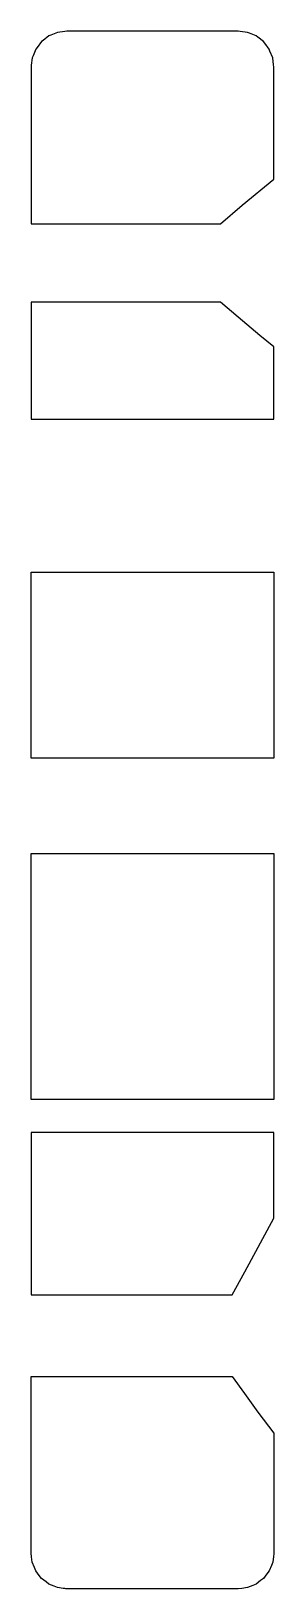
# Model space of a CAD drawing. Header units: metres. Extents: x 2.4 to 16, y -16 to 71.
import ezdxf

# ---------------------------------------------------------------- set-up
doc = ezdxf.new("R2010")
doc.units = ezdxf.units.M

msp = doc.modelspace()

# ---------------------------------------------------------------- linework, layer by layer
for p, q in [((3.072, 70.481), (2.986, 70.414)), ((3.4, 70.732), (3.072, 70.481)), ((3.501, 70.774), (3.4, 70.732)), ((3.882, 70.932), (3.501, 70.774)), ((4.292, 70.986), (3.882, 70.932)), ((4.4, 71), (4.292, 70.986)), ((5.297, 71), (4.4, 71)), ((13.896, 71), (5.297, 71)), ((14, 71), (13.896, 71)), ((14.116, 70.985), (14, 71)), ((14.518, 70.932), (14.116, 70.985)), ((14.626, 70.887), (14.518, 70.932)), ((15, 70.732), (14.626, 70.887)), ((15.093, 70.661), (15, 70.732)), ((15.414, 70.414), (15.093, 70.661)), ((2.51, 69.618), (2.468, 69.518)), ((2.668, 70), (2.51, 69.618)), ((2.734, 70.086), (2.668, 70)), ((2.986, 70.414), (2.734, 70.086)), ((15.486, 70.321), (15.414, 70.414)), ((15.732, 70), (15.486, 70.321)), ((15.777, 69.891), (15.732, 70)), ((15.932, 69.518), (15.777, 69.891)), ((2.414, 69.108), (2.4, 69)), ((2.4, 69), (2.4, 60.536)), ((2.468, 69.518), (2.414, 69.108)), ((15.985, 69.116), (15.932, 69.518)), ((16, 69), (15.985, 69.116)), ((16, 65.856), (16, 69)), ((16, 65.48), (16, 65.856)), ((16, 65.856), (16, 65.856)), ((16, 64.584), (16, 65.48)), ((16, 62.735), (16, 64.584)), ((14.22, 61.284), (16, 62.735)), ((13, 60.243), (14.22, 61.284)), ((2.4, 60.536), (2.4, 60.243)), ((2.4, 60.243), (11.905, 60.243)), ((11.905, 60.243), (13, 60.243)), ((3.495, 55.861), (2.4, 55.861)), ((2.4, 55.861), (2.4, 49.771)), ((13, 55.861), (3.495, 55.861)), ((13.989, 55.026), (13, 55.861)), ((15.209, 53.996), (13.989, 55.026)), ((16, 53.372), (15.209, 53.996)), ((16, 49.553), (16, 53.372)), ((2.4, 49.771), (2.4, 49.563)), ((2.4, 49.563), (2.4, 49.502)), ((2.4, 49.502), (2.4, 49.477)), ((2.4, 49.477), (2.4, 49.399)), ((2.4, 49.399), (2.4, 49.321)), ((2.4, 49.321), (2.595, 49.321)), ((2.595, 49.321), (16, 49.321)), ((16, 49.46), (16, 49.553)), ((16, 49.321), (16, 49.46)), ((16, 49.46), (16, 49.46)), ((2.4, 40.717), (2.4, 40.784)), ((2.4, 40.784), (15.805, 40.784)), ((2.4, 40.66), (2.4, 40.717)), ((2.4, 36.553), (2.4, 40.66)), ((15.805, 40.784), (16, 40.784)), ((16, 40.784), (16, 40.66)), ((16, 40.66), (16, 40.413)), ((16, 40.66), (16, 40.66)), ((16, 40.413), (16, 33.732)), ((2.4, 33.732), (2.4, 36.553)), ((2.4, 32.214), (2.4, 33.732)), ((16, 33.732), (16, 30.392)), ((2.4, 30.392), (2.4, 32.214)), ((10.755, 30.392), (2.4, 30.392)), ((16, 30.392), (10.755, 30.392)), ((2.4, 23.587), (2.4, 25.072)), ((2.4, 25.072), (7.645, 25.072)), ((7.645, 25.072), (16, 25.072)), ((16, 25.072), (16, 21.732)), ((2.4, 21.732), (2.4, 23.587)), ((2.4, 19.579), (2.4, 21.732)), ((16, 21.732), (16, 18.144)), ((2.4, 18.144), (2.4, 19.579)), ((2.4, 15.051), (2.4, 18.144)), ((16, 18.144), (16, 11.34)), ((16, 18.144), (16, 18.144)), ((2.4, 11.34), (2.4, 15.051)), ((5.315, 11.34), (2.4, 11.34)), ((16, 11.34), (5.315, 11.34)), ((13.085, 9.484), (2.4, 9.484)), ((2.4, 9.484), (2.4, 6.422)), ((16, 9.484), (13.085, 9.484)), ((16, 9.013), (16, 9.484)), ((16, 4.701), (16, 9.013)), ((2.4, 6.422), (2.4, 2.422)), ((14.364, 1.708), (16, 4.701)), ((16, 4.701), (16, 4.701)), ((2.4, 2.422), (2.4, 0.413)), ((13.656, 0.413), (14.364, 1.708)), ((2.4, 0.413), (6.174, 0.413)), ((6.174, 0.413), (13.656, 0.413)), ((2.4, -4.242), (2.4, -4.14)), ((2.4, -4.14), (3.482, -4.14)), ((2.4, -4.891), (2.4, -4.242)), ((3.482, -4.14), (13.656, -4.14)), ((13.656, -4.14), (14.347, -5.097)), ((2.4, -13.962), (2.4, -4.891)), ((14.347, -5.097), (15.097, -6.126)), ((15.097, -6.126), (16, -7.296)), ((16, -7.296), (16, -7.712)), ((16, -7.712), (16, -8.468)), ((16, -8.468), (16, -14)), ((16, -8.468), (16, -8.468)), ((2.4, -14), (2.4, -13.962)), ((2.427, -14.205), (2.4, -14)), ((2.468, -14.518), (2.427, -14.205)), ((2.589, -14.809), (2.468, -14.518)), ((15.856, -14.701), (15.732, -15)), ((15.932, -14.518), (15.856, -14.701)), ((15.974, -14.197), (15.932, -14.518)), ((15.997, -14.05), (15.974, -14.197)), ((16, -14), (15.997, -14.05)), ((2.668, -15), (2.589, -14.809)), ((2.86, -15.25), (2.668, -15)), ((2.986, -15.414), (2.86, -15.25)), ((3.236, -15.606), (2.986, -15.414)), ((3.4, -15.732), (3.236, -15.606)), ((15.257, -15.535), (15, -15.732)), ((15.414, -15.414), (15.257, -15.535)), ((15.611, -15.158), (15.414, -15.414)), ((15.732, -15), (15.611, -15.158)), ((3.692, -15.853), (3.4, -15.732)), ((3.882, -15.932), (3.692, -15.853)), ((4.195, -15.973), (3.882, -15.932)), ((4.297, -15.986), (4.195, -15.973)), ((4.353, -15.996), (4.297, -15.986)), ((4.4, -16), (4.353, -15.996)), ((6.226, -16), (4.4, -16)), ((14, -16), (6.226, -16)), ((14.197, -15.974), (14, -16)), ((14.518, -15.932), (14.197, -15.974)), ((14.817, -15.808), (14.518, -15.932)), ((15, -15.732), (14.817, -15.808))]:
    msp.add_line(p, q)

doc.saveas('drawing.dxf')
